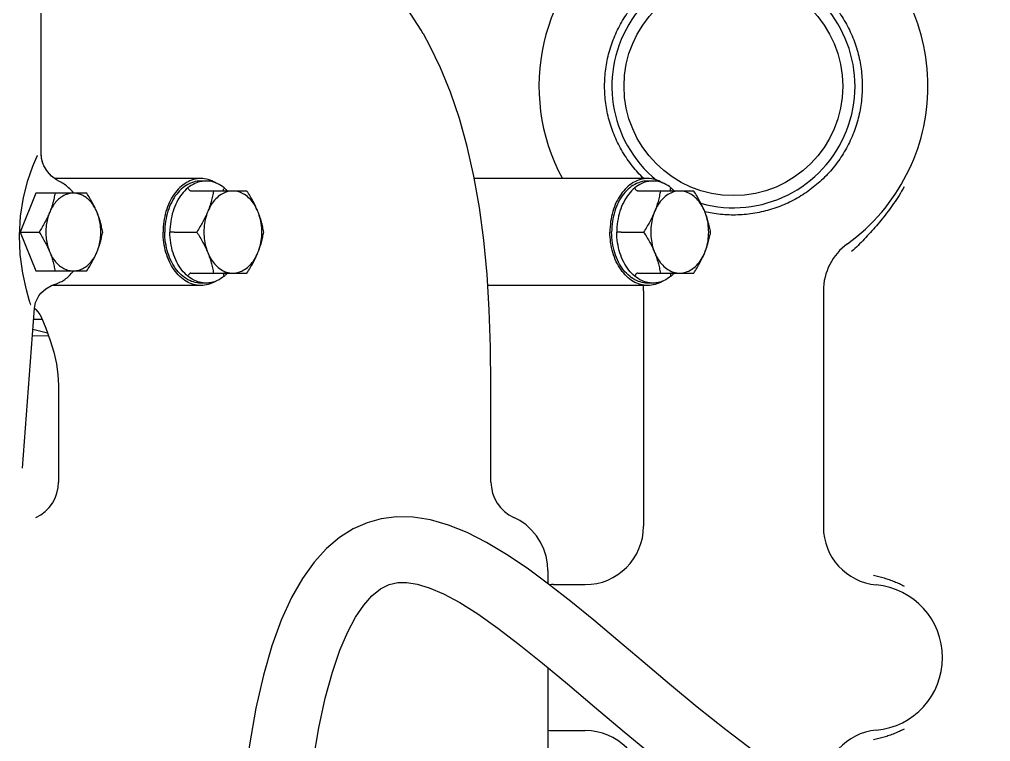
# Model space of a CAD drawing. Header units: millimetres. Extents: x 156850 to 204135, y 56350 to 74150.
# Drawn here: x 158273.1 to 158472.9, y 62362.7 to 62511.2 of the extents above; entities that cross this region are included whole.
import ezdxf

# ---------------------------------------------------------------- set-up
doc = ezdxf.new("R2010")
doc.units = ezdxf.units.MM
doc.header["$LTSCALE"] = 150
doc.layers.add('-----33 Equipment', color=5, linetype='Continuous')

# ---------------------------------------------------------------- blocks, each defined once
blk = doc.blocks.new('X-2F-PLAN$0$A$C73FA2420')
at = {"color": 0, "linetype": 'Continuous'}
for p, q in [((2713.23, 1165.02), (2705.23, 1161.76)), ((2721.23, 1161.76), (2713.23, 1165.02)), ((2713.23, 1165.02), (2713.23, 1161.11)), ((2664.7, 1164.5), (2697.59, 1162.09)), ((2698.89, 1163.03), (2699.05, 1163.08)), ((2699.05, 1163.08), (2699.05, 1163.08)), ((2691.83, 1159.14), (2691.91, 1162.5)), ((2692.43, 1159.36), (2693.19, 1162.41)), ((2695.23, 1160.48), (2695.23, 1162.26)), ((2696.3, 1160.98), (2695.79, 1160.72)), ((2697.58, 1162.09), (2697.29, 1161.76)), ((2697.59, 1162.09), (2698.77, 1161.86)), ((2700.66, 1160.75), (2700.66, 1160.75)), ((2705.23, 1161.76), (2705.23, 1151.31)), ((2721.23, 1151.31), (2721.23, 1161.76)), ((2728.68, 1161.59), (2728.68, 1161.59)), ((2729.25, 1160.67), (2765.72, 1160.71)), ((2725.71, 1159.42), (2726.85, 1160.11)), ((2726.85, 1160.11), (2727.42, 1160.35)), ((2727.42, 1160.35), (2727.82, 1160.47)), ((2727.82, 1160.47), (2728.34, 1160.59)), ((2728.34, 1160.59), (2728.35, 1160.59)), ((2728.35, 1160.59), (2728.77, 1160.65)), ((2728.77, 1160.65), (2729.25, 1160.67)), ((2681.73, 1157.11), (2661.83, 1157.11)), ((2702.23, 1127.84), (2702.23, 1158.53)), ((2702.52, 1157.8), (2702.52, 1157.79)), ((2724.23, 1127.84), (2724.23, 1157.9)), ((2713.23, 1133.31), (2713.23, 1128.68)), ((2704.8, 1129.87), (2704.8, 1118.35)), ((2721.67, 1118.35), (2721.67, 1129.87)), ((2702.73, 1126.78), (2702.73, 1127.84)), ((2723.73, 1126.78), (2723.73, 1127.84)), ((2653.46, 1093.62), (2653.46, 1093.62)), ((2640.75, 1089.08), (2640.75, 1089.08)), ((2754.02, 1082.08), (2753.99, 1082.07)), ((2724.23, 1035.91), (2724.23, 1071.58)), ((2702.23, 1035.91), (2702.23, 1068.83)), ((2661.83, 1068.16), (2681.73, 1068.16)), ((2623.67, 1056.44), (2604.73, 1056.44)), ((2610.73, 1055.28), (2610.73, 1048.78)), ((2640.73, 1055.28), (2640.73, 1048.78)), ((2643.63, 1056.44), (2640.94, 1056.44)), ((2713.23, 1041.38), (2713.23, 1036.76)), ((2704.8, 1037.94), (2704.8, 1026.43)), ((2721.67, 1026.43), (2721.67, 1037.94)), ((2701.12, 1036.78), (2652.73, 1036.78)), ((2702.73, 1034.85), (2702.73, 1035.91)), ((2723.73, 1034.85), (2723.73, 1035.91)), ((2701.12, 999.78), (2652.62, 999.78))]:
    blk.add_line(p, q, dxfattribs=at)
for points in [[(2699.05, 1163.08), (2701.37, 1163.7), (2704.8, 1164.47), (2708.59, 1164.99), (2712.54, 1165.16), (2716.52, 1164.94), (2720.34, 1164.35), (2723.82, 1163.46), (2726.77, 1162.42), (2728.68, 1161.59)], [(2698.35, 1162.86), (2698.32, 1162.84), (2698.33, 1162.84), (2698.44, 1162.89), (2698.63, 1162.95), (2698.89, 1163.03)], [(2695.79, 1160.72), (2693.45, 1159.73), (2690.96, 1158.83), (2688.52, 1158.11), (2686.16, 1157.57), (2683.86, 1157.23), (2681.73, 1157.11)], [(2697.29, 1161.76), (2696.84, 1161.36), (2696.3, 1160.98)], [(2698.77, 1161.86), (2700.12, 1161.19), (2700.66, 1160.75)], [(2700.66, 1160.75), (2701.55, 1159.72), (2702.23, 1158.55), (2702.52, 1157.79)], [(2728.68, 1161.59), (2728.91, 1161.48), (2729.01, 1161.43)], [(2723.61, 1156.9), (2723.96, 1157.54), (2724.74, 1158.55), (2725.71, 1159.42)], [(2653.46, 1093.62), (2652.19, 1096.5), (2650.41, 1099.33), (2648.13, 1102.02), (2645.34, 1104.56), (2642, 1106.96), (2638.05, 1109.21), (2633.44, 1111.3), (2628.15, 1113.23), (2622.12, 1114.97), (2615.33, 1116.52), (2607.77, 1117.86), (2599.45, 1118.97), (2590.38, 1119.84), (2580.56, 1120.45), (2570.11, 1120.8)], [(2754.02, 1082.08), (2754.77, 1082.53), (2759.22, 1085.43), (2763.24, 1088.59), (2766.83, 1091.98), (2770.04, 1095.6), (2772.94, 1099.53), (2775.55, 1103.82), (2777.88, 1108.5), (2779.88, 1113.58), (2781.52, 1118.91)], [(2569.85, 1107.3), (2579.45, 1106.99), (2588.48, 1106.44), (2596.8, 1105.68), (2604.4, 1104.71), (2611.26, 1103.56), (2617.37, 1102.24), (2622.7, 1100.79), (2627.24, 1099.23), (2631, 1097.63), (2634.04, 1096.01), (2636.49, 1094.35), (2638.42, 1092.65), (2639.84, 1090.89), (2640.75, 1089.08)], [(2606.31, 1013.83), (2610.87, 1019.87), (2615.54, 1025.74), (2620.23, 1031.41), (2624.82, 1036.85), (2629.22, 1042.04), (2633.39, 1047), (2637.28, 1051.75), (2640.85, 1056.31), (2644.09, 1060.7), (2646.95, 1064.95), (2649.41, 1069.07), (2651.44, 1073.07), (2652.99, 1076.92), (2654.04, 1080.62), (2654.6, 1084.18), (2654.66, 1087.58), (2654.26, 1090.76), (2653.46, 1093.62)], [(2640.75, 1089.08), (2641.15, 1087.33), (2641.16, 1085.45), (2640.81, 1083.32), (2640.06, 1080.85), (2638.82, 1077.95), (2637.03, 1074.6), (2634.69, 1070.86), (2631.81, 1066.77), (2628.44, 1062.33), (2624.6, 1057.56), (2620.33, 1052.43), (2615.61, 1046.86), (2610.46, 1040.77), (2605.02, 1034.21), (2599.54, 1027.3), (2594.26, 1020.2), (2589.41, 1013.07), (2585.18, 1006.07), (2584.54, 1004.86)], [(2681.73, 1068.16), (2689.55, 1068.24), (2697.21, 1068.51), (2704.53, 1068.97), (2711.56, 1069.64), (2718.28, 1070.54), (2724.7, 1071.66), (2730.81, 1073.03), (2736.6, 1074.64), (2742.03, 1076.49), (2747.02, 1078.53), (2751.53, 1080.71), (2753.99, 1082.07)], [(2643.63, 1056.44), (2645.03, 1056.52), (2646.56, 1056.8), (2648.05, 1057.28), (2649.46, 1057.95), (2650.77, 1058.79), (2651.96, 1059.8), (2653.01, 1060.95), (2653.9, 1062.23), (2654.55, 1063.47)]]:
    blk.add_lwpolyline(points, dxfattribs=at)
for centre, radius in [((2743.23, 1018.28), 22.5), ((2448.73, 841.29), 165.1)]:
    blk.add_circle(centre, radius, dxfattribs=at)
for centre, radius, start, end in [((2661.83, 1165.11), 8, 204.4546, 270), ((2661.83, 1060.16), 8, 90, 155.5454), ((2743.23, 1018.28), 40, 35.9117, 118.3723), ((2625.73, 1055.28), 15, 175.5733, 180), ((2625.73, 1055.28), 15, 0, 3.2108), ((2598.73, 1048.78), 12, 270, 0), ((2652.73, 1048.78), 12, 180, 270), ((2743.23, 1018.28), 25, 164.454, 140.7462), ((2701.12, 1048.78), 12, 270, 275.3387), ((2598.85, 987.78), 12, 5.3128, 90), ((2652.62, 987.78), 12, 90, 174.6872), ((2701.12, 987.78), 12, 35.9117, 90), ((2743.23, 1018.28), 40, 215.9117, 324.0883), ((2625.73, 990.28), 15, 185.3128, 354.6872)]:
    blk.add_arc(centre, radius, start, end, dxfattribs=at)
for points, start_tangent, end_tangent in [([(2713.23, 1161.11), (2712.21, 1160.48), (2711.21, 1159.91), (2710.22, 1159.4), (2709.23, 1158.97)], (-0.84076, -0.541408), (-0.92582, -0.377964)), ([(2717.23, 1158.97), (2716.25, 1159.4), (2715.26, 1159.91), (2714.25, 1160.48), (2713.23, 1161.11)], (-0.92582, 0.377964), (-0.84076, 0.541408)), ([(2709.23, 1158.97), (2708.25, 1158.6), (2707.26, 1158.29), (2706.25, 1158.04), (2705.23, 1157.84)], (-0.92582, -0.377964), (-0.985438, -0.170033)), ([(2709.23, 1158.97), (2708.1, 1158.41), (2707.11, 1157.71), (2706.31, 1156.9), (2705.72, 1156), (2705.35, 1155.05), (2705.23, 1154.07)], (-0.92582, -0.377964), (0, -1)), ([(2717.23, 1158.97), (2715.97, 1159.39), (2714.62, 1159.64), (2713.23, 1159.73), (2711.84, 1159.64), (2710.5, 1159.39), (2709.23, 1158.97)], (-0.92582, 0.377964), (-0.92582, -0.377964)), ([(2721.23, 1154.07), (2721.11, 1155.05), (2720.75, 1156.01), (2720.16, 1156.9), (2719.36, 1157.71), (2718.38, 1158.4), (2717.23, 1158.97)], (0, 1), (-0.92582, 0.377964)), ([(2721.23, 1157.84), (2720.21, 1158.04), (2719.21, 1158.29), (2718.22, 1158.6), (2717.23, 1158.97)], (-0.985438, 0.170033), (-0.92582, 0.377964)), ([(2727.43, 1160.36), (2727.7, 1160.44), (2728.12, 1160.55)], (0.943614, 0.331049), (0.977969, 0.208751)), ([(2728.12, 1160.55), (2728.21, 1160.57), (2728.34, 1160.59)], (0.977969, 0.208751), (0.984966, 0.172748)), ([(2728.35, 1160.59), (2728.57, 1160.63), (2728.76, 1160.65)], (0.985049, 0.172275), (0.993779, 0.111366)), ([(2728.76, 1160.65), (2729.25, 1160.69)], (0.993779, 0.111366), (0.997742, 0.067158)), ([(2729.25, 1160.69), (2729.3, 1160.7)], (0.997742, 0.067158), (0.997899, 0.064785)), ([(2702.52, 1157.79), (2702.97, 1156.69)], (0.293788, -0.955871), (0.456114, -0.889922)), ([(2723.06, 1155.94), (2723.61, 1156.9)], (0.55814, 0.829747), (0.425153, 0.905121)), ([(2702.97, 1156.69), (2703.48, 1155.83), (2705.12, 1154.09), (2705.2, 1154.02)], (0.456114, -0.889922), (0.782614, -0.622507)), ([(2721.27, 1154.02), (2722.36, 1155.04), (2723.06, 1155.94)], (0.782469, 0.62269), (0.55814, 0.829747)), ([(2705.23, 1154.07), (2705.36, 1153.09), (2705.72, 1152.14), (2706.31, 1151.24), (2707.11, 1150.44), (2708.09, 1149.74), (2709.23, 1149.17)], (0, -1), (0.92582, -0.377964)), ([(2717.23, 1149.17), (2718.37, 1149.74), (2719.36, 1150.43), (2720.16, 1151.24), (2720.75, 1152.14), (2721.11, 1153.09), (2721.23, 1154.07)], (0.92582, 0.377964), (0, 1)), ([(2705.23, 1151.31), (2706.25, 1150.68), (2707.26, 1150.11), (2708.25, 1149.61), (2709.23, 1149.17)], (0.84076, -0.541408), (0.92582, -0.377964)), ([(2717.23, 1149.17), (2718.22, 1149.61), (2719.21, 1150.11), (2720.21, 1150.68), (2721.23, 1151.31)], (0.92582, 0.377964), (0.84076, 0.541408)), ([(2709.23, 1149.17), (2710.22, 1148.8), (2711.21, 1148.5), (2712.21, 1148.25), (2713.23, 1148.04)], (0.92582, -0.377964), (0.985438, -0.170033)), ([(2709.23, 1149.17), (2710.5, 1148.76), (2711.85, 1148.5), (2713.23, 1148.41), (2714.62, 1148.5), (2715.97, 1148.76), (2717.23, 1149.17)], (0.92582, -0.377964), (0.92582, 0.377964)), ([(2713.23, 1148.04), (2714.25, 1148.25), (2715.26, 1148.5), (2716.25, 1148.8), (2717.23, 1149.17)], (0.985438, 0.170033), (0.92582, 0.377964)), ([(2702.23, 1127.84), (2702.45, 1129.36), (2703.07, 1130.81), (2704.09, 1132.16), (2705.46, 1133.34), (2707.12, 1134.31), (2709.02, 1135.02), (2711.09, 1135.47), (2713.23, 1135.62)], (0, 1), (1, 0)), ([(2702.73, 1127.84), (2702.79, 1128.61), (2703.25, 1130.13), (2704.14, 1131.55), (2705.43, 1132.81), (2707.06, 1133.84), (2708.96, 1134.62), (2711.05, 1135.1), (2713.23, 1135.26)], (0, 1), (1, 0)), ([(2724.23, 1127.84), (2724.02, 1129.36), (2723.4, 1130.81), (2722.38, 1132.16), (2721.01, 1133.34), (2719.35, 1134.31), (2717.44, 1135.02), (2715.38, 1135.47), (2713.23, 1135.62)], (0, 1), (-1, 0)), ([(2723.73, 1127.84), (2723.68, 1128.61), (2723.22, 1130.13), (2722.33, 1131.55), (2721.04, 1132.81), (2719.41, 1133.84), (2717.5, 1134.62), (2715.42, 1135.1), (2713.23, 1135.26)], (0, 1), (-1, 0)), ([(2702.83, 1127.8), (2703.25, 1129.07), (2704.14, 1130.49), (2705.43, 1131.75), (2707.06, 1132.78), (2708.96, 1133.56), (2711.05, 1134.04), (2713.23, 1134.2)], (0.1942, 0.980962), (1, 0)), ([(2723.63, 1127.8), (2723.22, 1129.07), (2722.33, 1130.49), (2721.04, 1131.75), (2719.41, 1132.78), (2717.5, 1133.56), (2715.42, 1134.04), (2713.23, 1134.2)], (-0.1942, 0.980962), (-1, 0)), ([(2713.23, 1133.31), (2713.23, 1133.49), (2713.23, 1133.7), (2713.23, 1133.9), (2713.23, 1134.07)], (0, 1), (0, 1)), ([(2704.8, 1129.87), (2704.76, 1130.03), (2704.64, 1130.19), (2704.48, 1130.33), (2704.3, 1130.42)], (0, 1), (-0.92582, 0.377964)), ([(2721.67, 1129.87), (2721.71, 1130.03), (2721.83, 1130.19), (2721.99, 1130.33), (2722.17, 1130.42)], (0, 1), (0.92582, 0.377964)), ([(2703.16, 1124.71), (2703.07, 1124.86), (2702.45, 1126.32), (2702.23, 1127.84)], (-0.527024, 0.84985), (0, 1)), ([(2702.73, 1126.78), (2702.79, 1127.55), (2702.83, 1127.8)], (0, 1), (0.1942, 0.980962)), ([(2703.15, 1124.71), (2702.79, 1126), (2702.73, 1126.78)], (-0.378535, 0.925587), (0, 1)), ([(2713.23, 1128.68), (2712.17, 1128.02), (2711.11, 1127.42), (2710.06, 1126.88), (2709.02, 1126.43)], (-0.84076, -0.541408), (-0.92582, -0.377964)), ([(2717.45, 1126.43), (2715.84, 1126.93), (2714.12, 1127.19), (2712.35, 1127.19), (2710.63, 1126.93), (2709.02, 1126.43)], (-0.92582, 0.377964), (-0.92582, -0.377964)), ([(2717.45, 1126.43), (2716.41, 1126.88), (2715.36, 1127.42), (2714.3, 1128.02), (2713.23, 1128.68)], (-0.92582, 0.377964), (-0.84076, 0.541408)), ([(2723.31, 1124.71), (2723.4, 1124.86), (2724.02, 1126.32), (2724.23, 1127.84)], (0.527024, 0.84985), (0, 1)), ([(2723.32, 1124.71), (2723.68, 1126), (2723.73, 1126.78)], (0.378535, 0.925587), (0, 1)), ([(2723.73, 1126.78), (2723.68, 1127.55), (2723.63, 1127.8)], (0, 1), (-0.1942, 0.980962)), ([(2709.02, 1126.43), (2707.6, 1125.7), (2706.41, 1124.77), (2705.53, 1123.69), (2704.98, 1122.5), (2704.8, 1121.26)], (-0.92582, -0.377964), (0, -1)), ([(2709.02, 1126.43), (2707.98, 1126.04), (2706.93, 1125.71), (2705.87, 1125.45), (2704.8, 1125.24)], (-0.92582, -0.377964), (-0.985438, -0.170033)), ([(2721.67, 1121.26), (2721.48, 1122.5), (2720.94, 1123.69), (2720.06, 1124.77), (2718.88, 1125.69), (2717.45, 1126.43)], (0, 1), (-0.92582, 0.377964)), ([(2721.67, 1125.24), (2720.6, 1125.45), (2719.54, 1125.71), (2718.49, 1126.04), (2717.45, 1126.43)], (-0.985438, 0.170033), (-0.92582, 0.377964)), ([(2704.18, 1123.01), (2704.14, 1123.06), (2703.25, 1124.48), (2703.15, 1124.71)], (-0.639571, 0.768732), (-0.378535, 0.925587)), ([(2704.35, 1122.82), (2704.18, 1123.01)], (-0.664574, 0.747223), (-0.639571, 0.768732)), ([(2704.48, 1123.18), (2704.3, 1123.13)], (-0.989806, -0.142419), (-0.92582, -0.377964)), ([(2704.77, 1122.39), (2704.35, 1122.82)], (-0.719955, 0.694021), (-0.664574, 0.747223)), ([(2704.68, 1123.16), (2704.64, 1123.18), (2704.48, 1123.18)], (-0.926496, 0.376304), (-0.989806, -0.142419)), ([(2704.8, 1122.98), (2704.76, 1123.11), (2704.68, 1123.16)], (0, 1), (-0.926496, 0.376304)), ([(2721.67, 1122.98), (2721.71, 1123.11), (2721.79, 1123.16)], (0, 1), (0.926936, 0.375219)), ([(2721.7, 1122.39), (2722.12, 1122.82)], (0.719955, 0.694021), (0.664539, 0.747253)), ([(2721.79, 1123.16), (2721.83, 1123.18), (2721.99, 1123.18)], (0.926936, 0.375219), (0.989806, -0.142419)), ([(2721.99, 1123.18), (2722.17, 1123.13)], (0.989806, -0.142419), (0.92582, -0.377964)), ([(2722.12, 1122.82), (2722.28, 1123.01)], (0.664539, 0.747253), (0.639571, 0.768732)), ([(2722.28, 1123.01), (2722.33, 1123.06), (2723.22, 1124.48), (2723.32, 1124.71)], (0.639571, 0.768732), (0.378535, 0.925587)), ([(2704.8, 1121.26), (2704.99, 1120.02), (2705.53, 1118.84), (2706.41, 1117.76), (2707.59, 1116.83), (2709.02, 1116.1)], (0, -1), (0.92582, -0.377964)), ([(2717.45, 1116.1), (2718.87, 1116.83), (2720.06, 1117.76), (2720.94, 1118.84), (2721.48, 1120.03), (2721.67, 1121.26)], (0.92582, 0.377964), (0, 1)), ([(2704.8, 1118.35), (2705.87, 1117.69), (2706.93, 1117.09), (2707.98, 1116.56), (2709.02, 1116.1)], (0.84076, -0.541408), (0.92582, -0.377964)), ([(2717.45, 1116.1), (2718.49, 1116.56), (2719.54, 1117.09), (2720.6, 1117.69), (2721.67, 1118.35)], (0.92582, 0.377964), (0.84076, 0.541408)), ([(2709.02, 1116.1), (2710.06, 1115.71), (2711.11, 1115.38), (2712.17, 1115.12), (2713.23, 1114.91)], (0.92582, -0.377964), (0.985438, -0.170033)), ([(2709.02, 1116.1), (2710.63, 1115.59), (2712.35, 1115.33), (2714.12, 1115.33), (2715.84, 1115.59), (2717.45, 1116.1)], (0.92582, -0.377964), (0.92582, 0.377964)), ([(2713.23, 1114.91), (2714.3, 1115.12), (2715.36, 1115.38), (2716.41, 1115.71), (2717.45, 1116.1)], (0.985438, 0.170033), (0.92582, 0.377964)), ([(2702.23, 1035.91), (2702.45, 1037.43), (2703.07, 1038.89), (2704.09, 1040.24), (2705.46, 1041.41), (2707.12, 1042.38), (2709.02, 1043.1), (2711.09, 1043.54), (2713.23, 1043.69)], (0, 1), (1, 0)), ([(2702.73, 1035.91), (2702.79, 1036.69), (2703.25, 1038.21), (2704.14, 1039.63), (2705.43, 1040.88), (2707.06, 1041.92), (2708.96, 1042.7), (2711.05, 1043.18), (2713.23, 1043.34)], (0, 1), (1, 0)), ([(2724.23, 1035.91), (2724.02, 1037.43), (2723.4, 1038.89), (2722.38, 1040.24), (2721.01, 1041.41), (2719.35, 1042.38), (2717.44, 1043.1), (2715.38, 1043.54), (2713.23, 1043.69)], (0, 1), (-1, 0)), ([(2723.73, 1035.91), (2723.68, 1036.69), (2723.22, 1038.21), (2722.33, 1039.63), (2721.04, 1040.88), (2719.41, 1041.92), (2717.5, 1042.7), (2715.42, 1043.18), (2713.23, 1043.34)], (0, 1), (-1, 0)), ([(2724.23, 1036.75), (2725.46, 1037.93), (2726.81, 1039.07), (2728.24, 1040.13), (2729.73, 1041.08), (2731.28, 1041.93), (2732.89, 1042.67), (2734.54, 1043.31), (2736.23, 1043.84), (2737.96, 1044.25), (2739.7, 1044.54), (2741.46, 1044.72), (2743.23, 1044.78)], (0.697032, 0.71704), (1, 0)), ([(2743.23, 1044.78), (2745, 1044.72), (2746.77, 1044.54), (2748.51, 1044.25), (2750.24, 1043.84), (2751.93, 1043.31), (2753.58, 1042.67), (2755.19, 1041.93), (2756.74, 1041.08), (2758.23, 1040.13), (2759.66, 1039.07), (2761.01, 1037.93), (2762.28, 1036.7), (2763.47, 1035.39), (2764.57, 1034), (2765.57, 1032.54), (2766.47, 1031.01), (2767.27, 1029.43), (2767.96, 1027.8), (2768.54, 1026.13), (2769.01, 1024.42), (2769.36, 1022.69), (2769.6, 1020.93), (2769.72, 1019.16), (2769.72, 1017.39), (2769.6, 1015.63), (2769.36, 1013.87), (2769.01, 1012.13), (2768.54, 1010.43), (2767.96, 1008.75), (2767.27, 1007.12), (2766.47, 1005.54), (2765.57, 1004.02), (2764.57, 1002.56), (2763.47, 1001.17), (2762.28, 999.86), (2761.01, 998.62), (2759.66, 997.48), (2758.23, 996.43), (2756.74, 995.48), (2755.19, 994.63), (2753.58, 993.88), (2751.93, 993.24), (2750.24, 992.72), (2748.51, 992.31), (2746.77, 992.01), (2745, 991.84), (2743.23, 991.78)], (1, 0), (-1, 0.000003)), ([(2702.83, 1035.88), (2703.25, 1037.15), (2704.14, 1038.57), (2705.43, 1039.82), (2707.06, 1040.86), (2708.96, 1041.64), (2711.05, 1042.12), (2713.23, 1042.28)], (0.1942, 0.980962), (1, 0)), ([(2723.63, 1035.88), (2723.22, 1037.15), (2722.33, 1038.57), (2721.04, 1039.82), (2719.41, 1040.86), (2717.5, 1041.64), (2715.42, 1042.12), (2713.23, 1042.28)], (-0.1942, 0.980962), (-1, 0)), ([(2713.23, 1041.38), (2713.23, 1041.57), (2713.23, 1041.78), (2713.23, 1041.98), (2713.23, 1042.15)], (0, 1), (0, 1)), ([(2704.8, 1037.94), (2704.76, 1038.11), (2704.64, 1038.27), (2704.48, 1038.4), (2704.3, 1038.5)], (0, 1), (-0.92582, 0.377964)), ([(2721.67, 1037.94), (2721.71, 1038.11), (2721.83, 1038.27), (2721.99, 1038.4), (2722.17, 1038.5)], (0, 1), (0.92582, 0.377964)), ([(2703.16, 1032.79), (2703.07, 1032.94), (2702.45, 1034.4), (2702.23, 1035.91)], (-0.527024, 0.84985), (0, 1)), ([(2702.73, 1034.85), (2702.79, 1035.63), (2702.83, 1035.88)], (0, 1), (0.1942, 0.980962)), ([(2703.15, 1032.79), (2702.79, 1034.08), (2702.73, 1034.85)], (-0.378535, 0.925587), (0, 1)), ([(2713.23, 1036.76), (2712.17, 1036.1), (2711.11, 1035.49), (2710.06, 1034.96), (2709.02, 1034.5)], (-0.84076, -0.541408), (-0.92582, -0.377964)), ([(2717.45, 1034.5), (2715.84, 1035.01), (2714.12, 1035.27), (2712.35, 1035.27), (2710.63, 1035.01), (2709.02, 1034.5)], (-0.92582, 0.377964), (-0.92582, -0.377964)), ([(2717.45, 1034.5), (2716.41, 1034.96), (2715.36, 1035.49), (2714.3, 1036.1), (2713.23, 1036.76)], (-0.92582, 0.377964), (-0.84076, 0.541408)), ([(2723.31, 1032.79), (2723.4, 1032.94), (2724.02, 1034.4), (2724.23, 1035.91)], (0.527024, 0.84985), (0, 1)), ([(2723.32, 1032.79), (2723.68, 1034.08), (2723.73, 1034.85)], (0.378535, 0.925587), (0, 1)), ([(2723.73, 1034.85), (2723.68, 1035.63), (2723.63, 1035.88)], (0, 1), (-0.1942, 0.980962)), ([(2709.02, 1034.5), (2707.6, 1033.77), (2706.41, 1032.84), (2705.53, 1031.76), (2704.98, 1030.57), (2704.8, 1029.34)], (-0.92582, -0.377964), (0, -1)), ([(2709.02, 1034.5), (2707.98, 1034.11), (2706.93, 1033.79), (2705.87, 1033.52), (2704.8, 1033.31)], (-0.92582, -0.377964), (-0.985438, -0.170033)), ([(2721.67, 1029.34), (2721.48, 1030.58), (2720.94, 1031.76), (2720.06, 1032.84), (2718.88, 1033.77), (2717.45, 1034.5)], (0, 1), (-0.92582, 0.377964)), ([(2721.67, 1033.31), (2720.6, 1033.52), (2719.54, 1033.79), (2718.49, 1034.11), (2717.45, 1034.5)], (-0.985438, 0.170033), (-0.92582, 0.377964)), ([(2704.18, 1031.09), (2704.14, 1031.14), (2703.25, 1032.56), (2703.15, 1032.79)], (-0.639571, 0.768732), (-0.378535, 0.925587)), ([(2704.35, 1030.9), (2704.18, 1031.09)], (-0.664574, 0.747223), (-0.639571, 0.768732)), ([(2704.48, 1031.26), (2704.3, 1031.21)], (-0.989806, -0.142419), (-0.92582, -0.377964)), ([(2704.77, 1030.46), (2704.35, 1030.9)], (-0.719955, 0.694021), (-0.664574, 0.747223)), ([(2704.68, 1031.24), (2704.64, 1031.25), (2704.48, 1031.26)], (-0.926496, 0.376304), (-0.989806, -0.142419)), ([(2704.8, 1031.06), (2704.76, 1031.18), (2704.68, 1031.24)], (0, 1), (-0.926496, 0.376304)), ([(2721.67, 1031.06), (2721.71, 1031.18), (2721.79, 1031.24)], (0, 1), (0.926936, 0.375219)), ([(2721.7, 1030.46), (2722.12, 1030.9)], (0.719955, 0.694021), (0.664539, 0.747253)), ([(2721.79, 1031.24), (2721.83, 1031.25), (2721.99, 1031.26)], (0.926936, 0.375219), (0.989806, -0.142419)), ([(2721.99, 1031.26), (2722.17, 1031.21)], (0.989806, -0.142419), (0.92582, -0.377964)), ([(2722.12, 1030.9), (2722.28, 1031.09)], (0.664539, 0.747253), (0.639571, 0.768732)), ([(2722.28, 1031.09), (2722.33, 1031.14), (2723.22, 1032.56), (2723.32, 1032.79)], (0.639571, 0.768732), (0.378535, 0.925587)), ([(2704.8, 1029.34), (2704.99, 1028.1), (2705.53, 1026.91), (2706.41, 1025.83), (2707.59, 1024.91), (2709.02, 1024.17)], (0, -1), (0.92582, -0.377964)), ([(2717.45, 1024.17), (2718.87, 1024.9), (2720.06, 1025.83), (2720.94, 1026.91), (2721.48, 1028.1), (2721.67, 1029.34)], (0.92582, 0.377964), (0, 1)), ([(2704.8, 1026.43), (2705.87, 1025.77), (2706.93, 1025.17), (2707.98, 1024.63), (2709.02, 1024.17)], (0.84076, -0.541408), (0.92582, -0.377964)), ([(2717.45, 1024.17), (2718.49, 1024.63), (2719.54, 1025.17), (2720.6, 1025.77), (2721.67, 1026.43)], (0.92582, 0.377964), (0.84076, 0.541408)), ([(2709.02, 1024.17), (2710.06, 1023.78), (2711.11, 1023.46), (2712.17, 1023.19), (2713.23, 1022.99)], (0.92582, -0.377964), (0.985438, -0.170033)), ([(2709.02, 1024.17), (2710.63, 1023.67), (2712.35, 1023.41), (2714.12, 1023.41), (2715.84, 1023.67), (2717.45, 1024.17)], (0.92582, -0.377964), (0.92582, 0.377964)), ([(2713.23, 1022.99), (2714.3, 1023.19), (2715.36, 1023.46), (2716.41, 1023.78), (2717.45, 1024.17)], (0.985438, 0.170033), (0.92582, 0.377964)), ([(2743.23, 991.78), (2741.46, 991.84), (2739.7, 992.01), (2737.96, 992.31), (2736.23, 992.72), (2734.54, 993.24), (2732.89, 993.88), (2731.28, 994.63), (2729.73, 995.48), (2728.24, 996.43), (2726.81, 997.48), (2725.46, 998.62), (2724.19, 999.85), (2723, 1001.17), (2721.9, 1002.56), (2720.9, 1004.02), (2719.99, 1005.54), (2719.2, 1007.12), (2718.5, 1008.75), (2717.92, 1010.43), (2717.46, 1012.13), (2717.1, 1013.87), (2716.87, 1015.63), (2716.75, 1017.39), (2716.75, 1019.16), (2716.87, 1020.93), (2717.1, 1022.69), (2717.39, 1024.16)], (-1, 0.000003), (0.221887, 0.975072)), ([(2722.51, 983.16), (2720.77, 984.22), (2719.11, 985.33), (2717.51, 986.48), (2715.98, 987.67), (2714.52, 988.88), (2713.12, 990.12), (2711.77, 991.38), (2710.47, 992.66), (2709.22, 993.98)], (-0.864194, 0.503158), (-0.680538, 0.732713)), ([(2611.03, 983.16), (2610.54, 984.15), (2610.1, 985.18), (2609.71, 986.23), (2609.36, 987.29), (2609.06, 988.38), (2608.81, 989.49)], (-0.468943, 0.883228), (-0.205656, 0.978624)), ([(2642.66, 989.49), (2642.4, 988.38), (2642.1, 987.29), (2641.76, 986.23), (2641.37, 985.18), (2640.93, 984.15), (2640.44, 983.16)], (-0.205769, -0.978601), (-0.468974, -0.883212))]:
    blk.add_spline(points, degree=3, dxfattribs=dict(at, start_tangent=start_tangent, end_tangent=end_tangent))
blk = doc.blocks.new('X-2F-PLAN$0$zw$C47F')
at = {"layer": '-----33 Equipment'}
blk.add_blockref('X-2F-PLAN$0$A$C73FA2420', (2898.05, 848.02), dxfattribs=at)

msp = doc.modelspace()

# ---------------------------------------------------------------- block references
at = {"layer": '-----33 Equipment', "rotation": 90.00000000000001}
msp.add_blockref('X-2F-PLAN$0$zw$C47F', (160286.3, 56856.22), dxfattribs=at)

doc.saveas('drawing.dxf')
